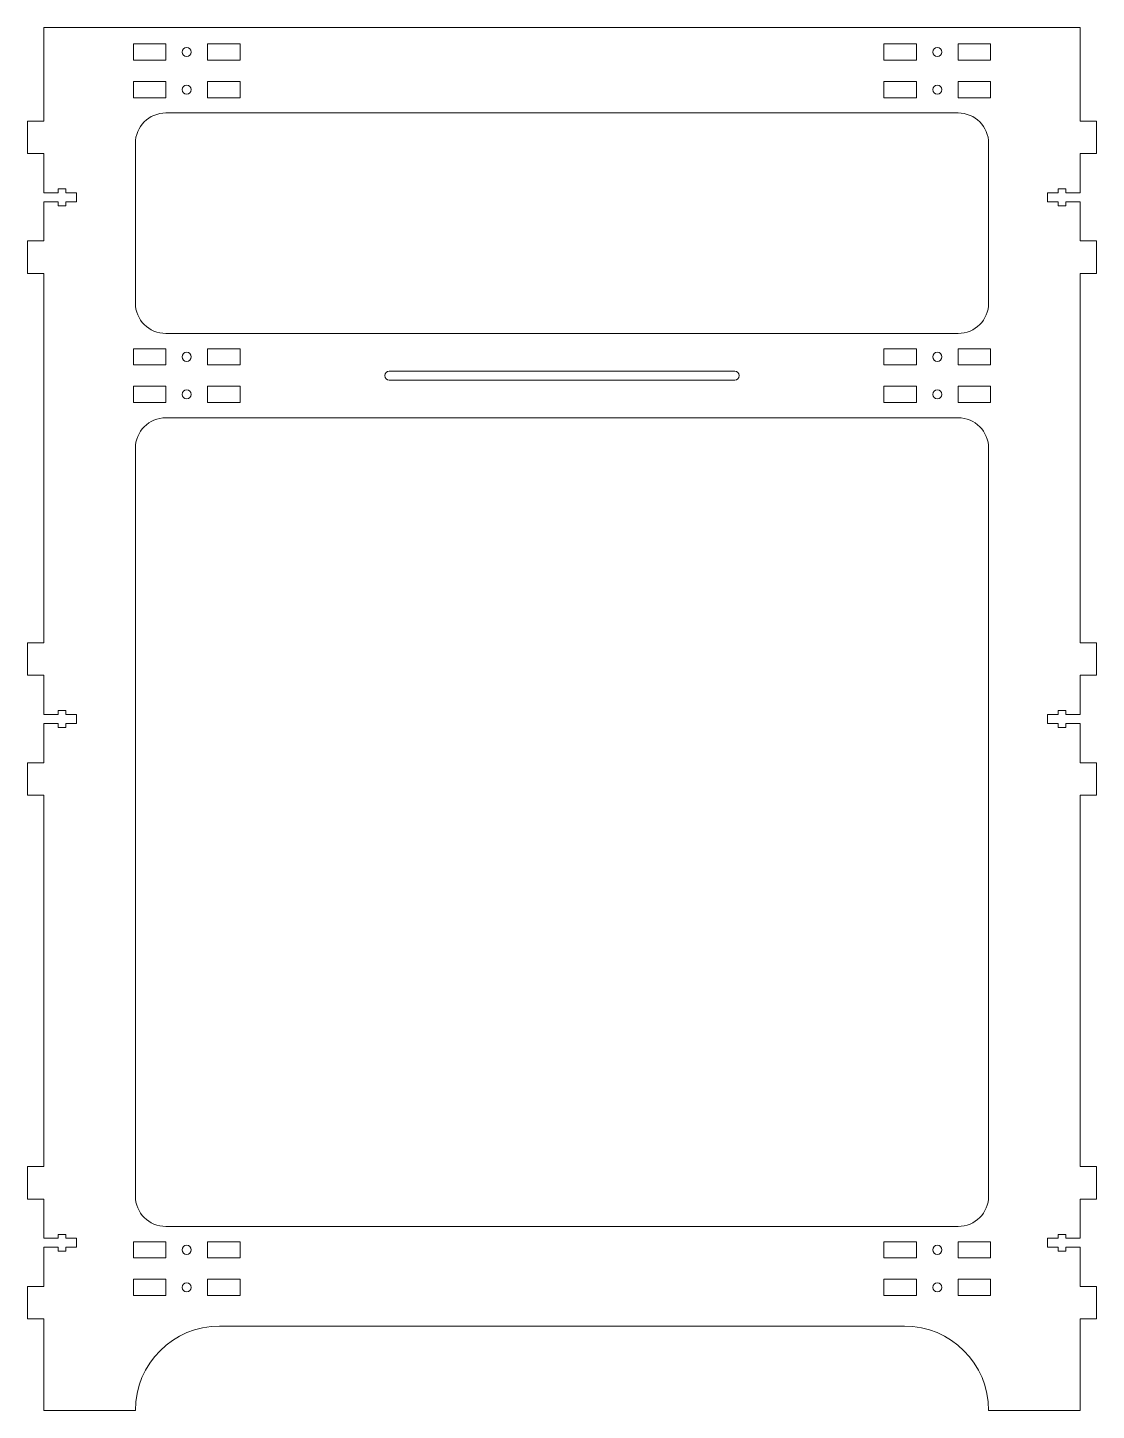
# Model space of a CAD drawing. Header units: millimetres. Extents: x -175 to 175, y -343 to 111.
import ezdxf

# ---------------------------------------------------------------- set-up
doc = ezdxf.new("R2010")
doc.units = ezdxf.units.MM

msp = doc.modelspace()

# ---------------------------------------------------------------- linework, layer by layer
at = {"color": 7, "linetype": 'Continuous', "lineweight": 15}
for p, q in [((-170, 110.67), (170, 110.67)), ((-170, 80), (-170, 110.67)), ((170, 110.67), (170, 80)), ((-140.65, 105.33), (-140.65, 100)), ((-140.65, 105.33), (-129.99, 105.33)), ((-129.99, 105.33), (-129.99, 100)), ((-116.32, 105.33), (-116.32, 100)), ((-116.32, 105.33), (-105.65, 105.33)), ((-105.65, 105.33), (-105.65, 100)), ((105.65, 105.33), (105.65, 100)), ((116.32, 105.33), (105.65, 105.33)), ((116.32, 105.33), (116.32, 100)), ((140.65, 105.33), (129.99, 105.33)), ((129.99, 105.33), (129.99, 100)), ((140.65, 105.33), (140.65, 100)), ((-129.99, 100), (-140.65, 100)), ((-105.65, 100), (-116.32, 100)), ((105.65, 100), (116.32, 100)), ((129.99, 100), (140.65, 100)), ((-140.65, 93), (-140.65, 87.67)), ((-140.65, 93), (-129.99, 93)), ((-129.99, 93), (-129.99, 87.67)), ((-116.32, 93), (-116.32, 87.67)), ((-116.32, 93), (-105.65, 93)), ((-105.65, 93), (-105.65, 87.67)), ((105.65, 93), (105.65, 87.67)), ((116.32, 93), (105.65, 93)), ((116.32, 93), (116.32, 87.67)), ((140.65, 93), (129.99, 93)), ((129.99, 93), (129.99, 87.67)), ((140.65, 93), (140.65, 87.67)), ((-129.99, 87.67), (-140.65, 87.67)), ((-105.65, 87.67), (-116.32, 87.67)), ((105.65, 87.67), (116.32, 87.67)), ((129.99, 87.67), (140.65, 87.67)), ((130, 82.67), (-130, 82.67)), ((-175.33, 80), (-170, 80)), ((-175.33, 80), (-175.33, 69.33)), ((175.33, 80), (170, 80)), ((175.33, 80), (175.33, 69.33)), ((-140, 72.67), (-140, 20.33)), ((140, 72.67), (140, 20.33)), ((-175.33, 69.33), (-170, 69.33)), ((-170, 56.5), (-170, 69.33)), ((170, 69.33), (170, 56.5)), ((175.33, 69.33), (170, 69.33)), ((-170, 56.5), (-165.33, 56.5)), ((-165.33, 57.75), (-165.33, 56.5)), ((-165.33, 57.75), (-162.83, 57.75)), ((-162.83, 57.75), (-162.83, 56.5)), ((-162.83, 56.5), (-159.33, 56.5)), ((-159.33, 56.5), (-159.33, 53.5)), ((159.33, 56.5), (159.33, 53.5)), ((162.83, 56.5), (159.33, 56.5)), ((162.83, 57.75), (162.83, 56.5)), ((165.33, 57.75), (162.83, 57.75)), ((165.33, 57.75), (165.33, 56.5)), ((170, 56.5), (165.33, 56.5)), ((-165.33, 53.5), (-170, 53.5)), ((-170, 53.5), (-170, 40.67)), ((-165.33, 53.5), (-165.33, 52.25)), ((-165.33, 52.25), (-162.83, 52.25)), ((-159.33, 53.5), (-162.83, 53.5)), ((-162.83, 53.5), (-162.83, 52.25)), ((159.33, 53.5), (162.83, 53.5)), ((162.83, 53.5), (162.83, 52.25)), ((165.33, 52.25), (162.83, 52.25)), ((165.33, 53.5), (170, 53.5)), ((165.33, 53.5), (165.33, 52.25)), ((170, 53.5), (170, 40.67)), ((-175.33, 40.67), (-170, 40.67)), ((-175.33, 40.67), (-175.33, 30)), ((175.33, 40.67), (170, 40.67)), ((175.33, 40.67), (175.33, 30)), ((-175.33, 30), (-170, 30)), ((-170, 30), (-170, -91.17)), ((170, 30), (170, -91.17)), ((175.33, 30), (170, 30)), ((-130, 10.33), (130, 10.33)), ((-140.65, 5.33), (-140.65, 0)), ((-140.65, 5.33), (-129.99, 5.33)), ((-129.99, 5.33), (-129.99, 0)), ((-116.32, 5.33), (-116.32, 0)), ((-116.32, 5.33), (-105.65, 5.33)), ((-105.65, 5.33), (-105.65, 0)), ((105.65, 5.33), (105.65, 0)), ((116.32, 5.33), (105.65, 5.33)), ((116.32, 5.33), (116.32, 0)), ((140.65, 5.33), (129.99, 5.33)), ((129.99, 5.33), (129.99, 0)), ((140.65, 5.33), (140.65, 0)), ((-129.99, 0), (-140.65, 0)), ((-105.65, 0), (-116.32, 0)), ((105.65, 0), (116.32, 0)), ((129.99, 0), (140.65, 0)), ((-56.67, -2), (56.67, -2)), ((-140.65, -7), (-140.65, -12.33)), ((-140.65, -7), (-129.99, -7)), ((-129.99, -7), (-129.99, -12.33)), ((-116.32, -7), (-116.32, -12.33)), ((-116.32, -7), (-105.65, -7)), ((-105.65, -7), (-105.65, -12.33)), ((-56.67, -5), (56.67, -5)), ((105.65, -7), (105.65, -12.33)), ((116.32, -7), (105.65, -7)), ((116.32, -7), (116.32, -12.33)), ((140.65, -7), (129.99, -7)), ((129.99, -7), (129.99, -12.33)), ((140.65, -7), (140.65, -12.33)), ((-129.99, -12.33), (-140.65, -12.33)), ((-105.65, -12.33), (-116.32, -12.33)), ((105.65, -12.33), (116.32, -12.33)), ((129.99, -12.33), (140.65, -12.33)), ((130, -17.33), (-130, -17.33)), ((-140, -27.33), (-140, -272.67)), ((140, -27.33), (140, -272.67)), ((-175.33, -91.17), (-170, -91.17)), ((-175.33, -91.17), (-175.33, -101.83)), ((175.33, -91.17), (170, -91.17)), ((175.33, -91.17), (175.33, -101.83)), ((-175.33, -101.83), (-170, -101.83)), ((-170, -101.83), (-170, -114.67)), ((170, -101.83), (170, -114.67)), ((175.33, -101.83), (170, -101.83)), ((-170, -114.67), (-165.33, -114.67)), ((-165.33, -117.67), (-170, -117.67)), ((-170, -117.67), (-170, -130.5)), ((-165.33, -113.42), (-165.33, -114.67)), ((-165.33, -113.42), (-162.83, -113.42)), ((-165.33, -117.67), (-165.33, -118.92)), ((-162.83, -113.42), (-162.83, -114.67)), ((-162.83, -114.67), (-159.33, -114.67)), ((-159.33, -117.67), (-162.83, -117.67)), ((-162.83, -117.67), (-162.83, -118.92)), ((-159.33, -114.67), (-159.33, -117.67)), ((159.33, -114.67), (159.33, -117.67)), ((162.83, -114.67), (159.33, -114.67)), ((159.33, -117.67), (162.83, -117.67)), ((162.83, -113.42), (162.83, -114.67)), ((165.33, -113.42), (162.83, -113.42)), ((162.83, -117.67), (162.83, -118.92)), ((165.33, -113.42), (165.33, -114.67)), ((170, -114.67), (165.33, -114.67)), ((165.33, -117.67), (170, -117.67)), ((165.33, -117.67), (165.33, -118.92)), ((170, -117.67), (170, -130.5)), ((-165.33, -118.92), (-162.83, -118.92)), ((165.33, -118.92), (162.83, -118.92)), ((-175.33, -130.5), (-170, -130.5)), ((-175.33, -130.5), (-175.33, -141.17)), ((175.33, -130.5), (170, -130.5)), ((175.33, -130.5), (175.33, -141.17)), ((-175.33, -141.17), (-170, -141.17)), ((-170, -141.17), (-170, -263)), ((170, -141.17), (170, -263)), ((175.33, -141.17), (170, -141.17)), ((-175.33, -263), (-170, -263)), ((-175.33, -263), (-175.33, -273.67)), ((175.33, -263), (170, -263)), ((175.33, -263), (175.33, -273.67)), ((-175.33, -273.67), (-170, -273.67)), ((-170, -273.67), (-170, -286.5)), ((170, -273.67), (170, -286.5)), ((175.33, -273.67), (170, -273.67)), ((-165.33, -285.25), (-165.33, -286.5)), ((-165.33, -285.25), (-162.83, -285.25)), ((-162.83, -285.25), (-162.83, -286.5)), ((-130, -282.67), (130, -282.67)), ((162.83, -285.25), (162.83, -286.5)), ((165.33, -285.25), (162.83, -285.25)), ((165.33, -285.25), (165.33, -286.5)), ((-170, -286.5), (-165.33, -286.5)), ((-165.33, -289.5), (-170, -289.5)), ((-170, -289.5), (-170, -302.33)), ((-165.33, -289.5), (-165.33, -290.75)), ((-162.83, -286.5), (-159.33, -286.5)), ((-159.33, -289.5), (-162.83, -289.5)), ((-162.83, -289.5), (-162.83, -290.75)), ((-159.33, -286.5), (-159.33, -289.5)), ((-140.65, -287.67), (-140.65, -293)), ((-140.65, -287.67), (-129.99, -287.67)), ((-129.99, -287.67), (-129.99, -293)), ((-116.32, -287.67), (-116.32, -293)), ((-116.32, -287.67), (-105.65, -287.67)), ((-105.65, -287.67), (-105.65, -293)), ((105.65, -287.67), (105.65, -293)), ((116.32, -287.67), (105.65, -287.67)), ((116.32, -287.67), (116.32, -293)), ((140.65, -287.67), (129.99, -287.67)), ((129.99, -287.67), (129.99, -293)), ((140.65, -287.67), (140.65, -293)), ((159.33, -286.5), (159.33, -289.5)), ((162.83, -286.5), (159.33, -286.5)), ((159.33, -289.5), (162.83, -289.5)), ((162.83, -289.5), (162.83, -290.75)), ((170, -286.5), (165.33, -286.5)), ((165.33, -289.5), (170, -289.5)), ((165.33, -289.5), (165.33, -290.75)), ((170, -289.5), (170, -302.33)), ((-165.33, -290.75), (-162.83, -290.75)), ((-129.99, -293), (-140.65, -293)), ((-105.65, -293), (-116.32, -293)), ((105.65, -293), (116.32, -293)), ((129.99, -293), (140.65, -293)), ((165.33, -290.75), (162.83, -290.75)), ((-175.33, -302.33), (-170, -302.33)), ((-175.33, -302.33), (-175.33, -313)), ((-140.65, -300), (-140.65, -305.33)), ((-140.65, -300), (-129.99, -300)), ((-129.99, -300), (-129.99, -305.33)), ((-116.32, -300), (-116.32, -305.33)), ((-116.32, -300), (-105.65, -300)), ((-105.65, -300), (-105.65, -305.33)), ((105.65, -300), (105.65, -305.33)), ((116.32, -300), (105.65, -300)), ((116.32, -300), (116.32, -305.33)), ((140.65, -300), (129.99, -300)), ((129.99, -300), (129.99, -305.33)), ((140.65, -300), (140.65, -305.33)), ((175.33, -302.33), (170, -302.33)), ((175.33, -302.33), (175.33, -313)), ((-129.99, -305.33), (-140.65, -305.33)), ((-105.65, -305.33), (-116.32, -305.33)), ((105.65, -305.33), (116.32, -305.33)), ((129.99, -305.33), (140.65, -305.33)), ((-175.33, -313), (-170, -313)), ((-170, -313), (-170, -343)), ((170, -313), (170, -343)), ((175.33, -313), (170, -313)), ((112.33, -315.33), (-112.33, -315.33)), ((-170, -343), (-140, -343)), ((170, -343), (140, -343))]:
    msp.add_line(p, q, dxfattribs=at)
for centre in [(-123.15, 102.67), (123.15, 102.67), (-123.15, 90.33), (123.15, 90.33), (-123.15, 2.67), (123.15, 2.67), (-123.15, -9.67), (123.15, -9.67), (-123.15, -290.33), (123.15, -290.33), (-123.15, -302.67), (123.15, -302.67)]:
    msp.add_circle(centre, 1.5, dxfattribs=at)
for centre, radius, start, end in [((-130, 72.67), 10, 90, 180), ((130, 72.67), 10, 0, 90), ((-130, 20.33), 10, 180, 270), ((130, 20.33), 10, 270, 0), ((-56.67, -3.5), 1.5, 90, 270), ((56.67, -3.5), 1.5, 270, 90), ((-130, -27.33), 10, 90, 180), ((130, -27.33), 10, 0, 90), ((-130, -272.67), 10, 180, 270), ((130, -272.67), 10, 270, 0), ((-112.33, -343), 27.67, 90, 180), ((112.33, -343), 27.67, 0, 90)]:
    msp.add_arc(centre, radius, start, end, dxfattribs=at)

doc.saveas('drawing.dxf')
